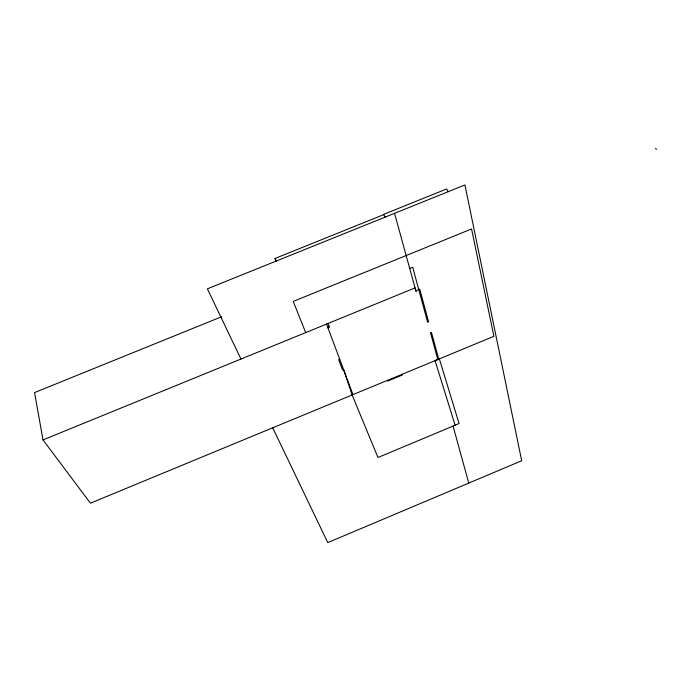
<?xml version="1.0" encoding="UTF-8"?>
<svg xmlns="http://www.w3.org/2000/svg" width="691" height="691" viewBox="0 0 691 691"><rect width="100%" height="100%" fill="white"/><g stroke="black" fill="none" stroke-linecap="round" stroke-linejoin="round"><path stroke-width="1.04" d="M455.101 425.241L459.057 423.523L439.338 358.828L435.08 360.65L455.101 425.241L377.977 457.494L352.125 394.967L343.548 369.478L342.494 369.858L338.65 359.631L339.696 359.199M221.612 316.746L34.55 392.592L43.015 439.917L415.066 287.922M327.56 326.808L329.002 326.212L327.992 323.492M415.835 290.721L419.739 289.132L428.601 321.851L427.651 322.248L412.7 267.27L409.72 268.488M327.966 327.905L329.374 327.327L329.002 326.212M276.184 261.397L275.009 258.46L383.747 214.625M655.586 148.384L656.45 149.377M43.015 439.917L90.426 503.186L493.901 336.327L471.573 228.971L293.234 301.423L305.69 332.604M448.321 191.701L446.619 188.98L383.617 214.374L385.276 217.415M272.72 427.807L327.776 542.616L521.688 460.75L464.931 184.946L207.378 288.829L240.96 359.044M275.009 258.46L276.253 261.388M326.541 324.088L352.963 394.596M387.418 380.37L387.651 381.078L402.335 375.006L402.11 374.289M394.552 213.338L416.146 291.852M453.08 426.088L468.766 483.095M437.783 359.493L430.51 332.768L431.452 332.38L438.707 359.156"/></g></svg>
